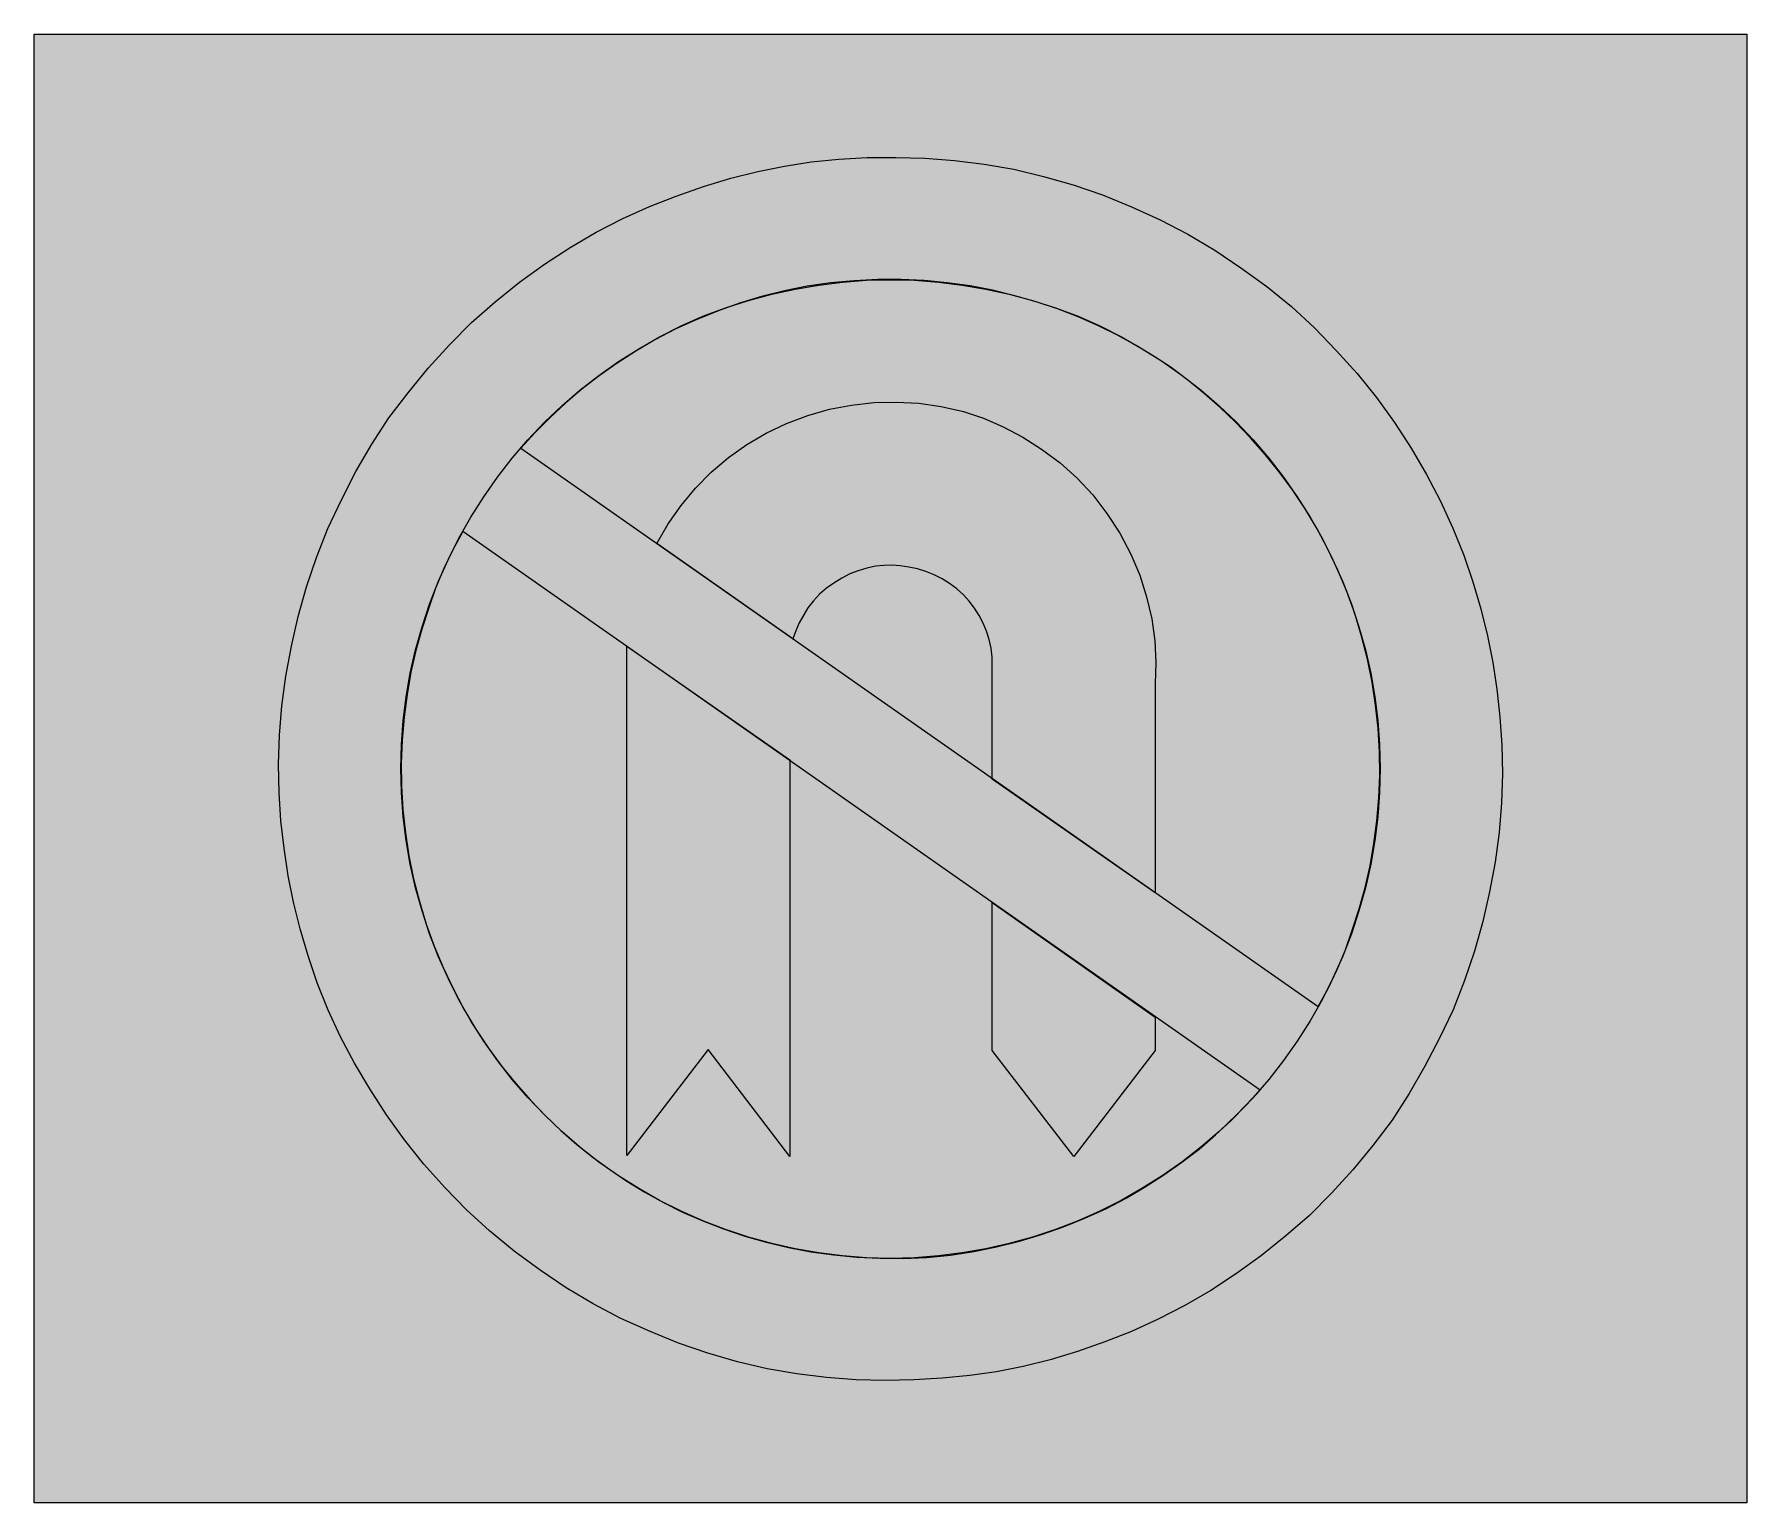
# Model space of a CAD drawing. Header units: metres. Extents: x 141 to 429, y 13 to 259.
import ezdxf

# ---------------------------------------------------------------- set-up
doc = ezdxf.new("R2010")
doc.units = ezdxf.units.M
for name, color, linetype, true_color in [('FILL_BLACK_000000', 7, 'Continuous', 0x000000), ('FILL_RED_FF0000', 7, 'Continuous', 0xff0000), ('FILL_WHITE_FFFFFF', 7, 'Continuous', 0xffffff), ('FILL_YELLOW_FFFF00', 7, 'Continuous', 0xffff00)]:
    doc.layers.add(name, color=color, linetype=linetype, true_color=true_color)

msp = doc.modelspace()

# ---------------------------------------------------------------- hatches: boundary and pattern name
at = {"layer": 'FILL_BLACK_000000', "true_color": 0x000000}
h = msp.add_hatch(color=7, dxfattribs=at)
h.dxf.hatch_style = 1
h.paths.add_polyline_path([(301.84, 156.09), (301.51, 157.54), (301.06, 158.95), (300.49, 160.31), (299.81, 161.61), (299.03, 162.85), (298.15, 164), (297.18, 165.06), (296.06, 166.08), (294.86, 166.98), (293.6, 167.77), (292.27, 168.43), (290.9, 168.98), (289.49, 169.41), (288.04, 169.73), (286.56, 169.92), (285.21, 170.02), (283.84, 170.01), (282.43, 169.87), (280.98, 169.56), (279.53, 169.12), (278.12, 168.57), (276.75, 167.89), (275.4, 167.04), (274.19, 166.17), (273.04, 165.17), (271.98, 164.08), (271.08, 162.9), (269.62, 160.36), (269.03, 159.03), (268.56, 157.68), (245.7, 173.7), (247.6, 176.99), (249.76, 180.09), (252.18, 182.99), (254.83, 185.67), (257.71, 188.11), (260.79, 190.3), (264.05, 192.23), (267.48, 193.86), (271.04, 195.19), (274.68, 196.22), (278.38, 196.94), (282.13, 197.35), (285.9, 197.44), (289.68, 197.23), (293.45, 196.69), (297.18, 195.84), (300.55, 194.73), (303.89, 193.3), (307.15, 191.56), (310.32, 189.54), (313.43, 187.24), (316.28, 184.68), (318.9, 181.84), (321.3, 178.74), (323.45, 175.41), (325.3, 171.92), (326.82, 168.34), (327.96, 164.7), (328.84, 161.03), (329.36, 157.34), (329.53, 153.69), (329.4, 150.12), (329.4, 115.02), (302.04, 134.1), (302.04, 154.62), (301.84, 156.09)])
h = msp.add_hatch(color=7, dxfattribs=at)
h.dxf.hatch_style = 1
h.paths.add_polyline_path([(268.02, 137.34), (268.02, 70.74), (254.34, 88.74), (240.66, 70.92), (240.66, 156.42), (268.02, 137.34)])
h = msp.add_hatch(color=7, dxfattribs=at)
h.dxf.hatch_style = 1
h.paths.add_polyline_path([(329.4, 94.14), (329.4, 88.56), (315.72, 70.74), (302.04, 88.56), (302.04, 113.4), (329.4, 94.14)])
at = {"layer": 'FILL_RED_FF0000', "true_color": 0xff0000}
h = msp.add_hatch(color=7, dxfattribs=at)
h.dxf.hatch_style = 1
h.paths.add_polyline_path([(387.62, 139.82), (387.72, 135), (387.58, 130.11), (387.18, 125.17), (386.5, 120.19), (385.56, 115.2), (384.45, 110.21), (383.04, 105.23), (381.36, 100.29), (379.44, 95.4), (377.18, 90.6), (374.71, 85.93), (372.05, 81.35), (369.18, 76.86), (365.98, 72.61), (362.59, 68.51), (359.03, 64.58), (355.32, 60.84), (351.34, 57.4), (347.24, 54.13), (343.04, 51.07), (338.76, 48.24), (334.38, 45.75), (329.92, 43.45), (325.42, 41.38), (320.94, 39.6), (316.35, 37.98), (311.78, 36.61), (307.25, 35.47), (302.76, 34.56), (298.24, 33.96), (293.6, 33.5), (288.86, 33.22), (284.04, 33.12), (279.15, 33.25), (274.21, 33.64), (269.23, 34.26), (264.24, 35.1), (259.25, 36.29), (254.27, 37.71), (249.33, 39.4), (244.44, 41.4), (239.65, 43.56), (234.99, 45.99), (230.47, 48.69), (226.08, 51.66), (221.73, 54.86), (217.6, 58.25), (213.7, 61.81), (210.06, 65.52), (206.55, 69.47), (203.29, 73.53), (200.26, 77.72), (197.46, 82.08), (194.89, 86.43), (192.58, 90.85), (190.5, 95.34), (188.64, 99.9), (187.12, 104.46), (185.8, 108.97), (184.69, 113.44), (183.78, 117.9), (183.07, 122.5), (182.56, 127.12), (182.26, 131.82), (182.16, 136.62), (182.29, 141.51), (182.7, 146.45), (183.37, 151.43), (184.32, 156.42), (185.43, 161.41), (186.84, 166.39), (188.52, 171.33), (190.44, 176.22), (192.7, 181.04), (195.16, 185.76), (197.83, 190.34), (200.7, 194.76), (203.9, 199.01), (207.29, 203.11), (210.85, 207.04), (214.56, 210.78), (218.54, 214.29), (222.64, 217.55), (226.84, 220.58), (231.12, 223.38), (235.5, 225.94), (239.96, 228.24), (244.46, 230.26), (248.94, 232.02), (253.53, 233.64), (258.1, 235.01), (262.63, 236.15), (267.12, 237.06), (271.64, 237.77), (276.28, 238.25), (281.02, 238.5), (285.84, 238.5), (290.73, 238.37), (295.67, 237.98), (300.65, 237.36), (305.64, 236.52), (310.63, 235.33), (315.61, 233.91), (320.55, 232.22), (325.44, 230.22), (330.23, 228.06), (334.89, 225.63), (339.41, 222.93), (343.8, 219.96), (348.15, 216.86), (352.28, 213.5), (356.18, 209.91), (359.82, 206.1), (363.33, 202.22), (366.59, 198.18), (369.62, 194), (372.42, 189.72), (374.99, 185.26), (377.3, 180.79), (379.38, 176.28), (381.24, 171.72), (382.76, 167.24), (384.07, 162.72), (385.19, 158.2), (386.1, 153.72), (386.81, 149.2), (387.31, 144.56), (387.62, 139.82)])
h.paths.add_polyline_path([(359.98, 102.15), (361.34, 105.46), (362.52, 108.9), (363.66, 112.34), (364.66, 115.9), (365.48, 119.56), (366.12, 123.3), (366.63, 127.1), (366.96, 130.95), (367.11, 134.82), (367.06, 138.71), (366.84, 142.61), (366.42, 146.51), (365.82, 150.4), (365.04, 154.26), (364.07, 158.13), (362.92, 161.92), (361.59, 165.62), (360.09, 169.22), (358.42, 172.74), (356.59, 176.16), (354.59, 179.48), (352.44, 182.7), (350.22, 185.74), (347.87, 188.64), (345.43, 191.41), (342.9, 194.04), (340.3, 196.54), (337.63, 198.9), (334.9, 201.13), (332.1, 203.22), (329.2, 205.1), (326.18, 206.93), (323.06, 208.66), (319.86, 210.24), (316.45, 211.76), (312.97, 213.1), (309.43, 214.26), (305.82, 215.28), (302.08, 216.2), (298.3, 216.93), (294.47, 217.48), (290.61, 217.84), (286.71, 218.02), (282.79, 218.01), (278.83, 217.82), (274.86, 217.44), (270.96, 216.87), (267.11, 216.1), (263.3, 215.15), (259.56, 214.02), (255.88, 212.72), (252.28, 211.26), (248.76, 209.65), (245.34, 207.9), (242.14, 205.97), (239.02, 203.96), (236, 201.85), (233.1, 199.62), (230.33, 197.26), (227.7, 194.8), (225.2, 192.28), (222.84, 189.72), (356.76, 95.94), (358.44, 98.98), (359.98, 102.15)], flags=16)
h.paths.add_polyline_path([(209.9, 169.47), (208.54, 166.16), (207.36, 162.72), (206.22, 159.28), (205.22, 155.72), (204.4, 152.06), (203.76, 148.32), (203.25, 144.52), (202.92, 140.67), (202.77, 136.8), (202.81, 132.91), (203.04, 129.01), (203.46, 125.11), (204.06, 121.22), (204.84, 117.36), (205.81, 113.54), (206.96, 109.78), (208.29, 106.08), (209.79, 102.46), (211.46, 98.93), (213.29, 95.49), (215.29, 92.15), (217.44, 88.92), (219.66, 85.88), (222.01, 82.98), (224.45, 80.21), (226.98, 77.58), (229.58, 75.09), (232.24, 72.74), (234.98, 70.57), (237.78, 68.58), (240.68, 66.62), (243.7, 64.78), (246.82, 63.04), (250.02, 61.38), (253.43, 59.93), (256.9, 58.59), (260.45, 57.38), (264.06, 56.34), (267.8, 55.47), (271.58, 54.76), (275.41, 54.22), (279.27, 53.84), (283.17, 53.65), (287.09, 53.63), (291.05, 53.81), (295.02, 54.18), (298.92, 54.8), (302.77, 55.59), (306.58, 56.55), (310.32, 57.67), (314, 58.95), (317.6, 60.38), (321.12, 61.97), (324.54, 63.72), (327.74, 65.65), (330.86, 67.66), (333.88, 69.77), (336.78, 72), (339.55, 74.36), (342.18, 76.81), (344.68, 79.34), (347.04, 81.9), (213.12, 175.68), (211.44, 172.64), (209.9, 169.47)], flags=16)
at = {"layer": 'FILL_WHITE_FFFFFF', "true_color": 0xffffff}
h = msp.add_hatch(color=7, dxfattribs=at)
h.dxf.hatch_style = 1
h.paths.add_polyline_path([(367.1, 131.85), (366.8, 127.81), (366.3, 123.8), (365.6, 119.81), (364.71, 115.87), (363.63, 111.98), (362.36, 108.15), (360.9, 104.4), (359.26, 100.67), (357.43, 97.05), (355.44, 93.53), (353.27, 90.13), (350.95, 86.85), (348.47, 83.69), (345.85, 80.66), (343.08, 77.76), (340.12, 74.94), (337.04, 72.29), (333.86, 69.81), (330.57, 67.5), (327.18, 65.36), (323.69, 63.38), (320.11, 61.58), (316.44, 59.94), (312.64, 58.48), (308.78, 57.21), (304.89, 56.13), (300.96, 55.24), (297, 54.54), (293, 54.04), (288.98, 53.74), (284.94, 53.64), (280.9, 53.74), (276.88, 54.04), (272.88, 54.54), (268.92, 55.24), (264.99, 56.13), (261.1, 57.21), (257.24, 58.48), (253.44, 59.94), (249.76, 61.58), (246.16, 63.38), (242.65, 65.36), (239.24, 67.5), (235.94, 69.81), (232.76, 72.29), (229.71, 74.94), (226.8, 77.76), (224.03, 80.66), (221.41, 83.69), (218.93, 86.85), (216.61, 90.13), (214.44, 93.53), (212.45, 97.05), (210.62, 100.67), (208.98, 104.4), (207.52, 108.15), (206.25, 111.98), (205.17, 115.87), (204.28, 119.81), (203.58, 123.8), (203.08, 127.81), (202.78, 131.85), (202.68, 135.9), (202.78, 139.94), (203.08, 143.96), (203.58, 147.95), (204.28, 151.9), (205.17, 155.81), (206.25, 159.67), (207.52, 163.47), (208.98, 167.22), (210.62, 170.95), (212.45, 174.57), (214.44, 178.09), (216.61, 181.51), (218.93, 184.81), (221.41, 188), (224.03, 191.08), (226.8, 194.04), (229.71, 196.81), (232.76, 199.43), (235.94, 201.91), (239.24, 204.23), (242.65, 206.4), (246.16, 208.39), (249.76, 210.22), (253.44, 211.86), (257.24, 213.26), (261.1, 214.49), (264.99, 215.54), (268.92, 216.4), (272.88, 217.09), (276.88, 217.58), (280.9, 217.88), (284.94, 217.98), (288.98, 217.88), (293, 217.58), (297, 217.09), (300.96, 216.4), (304.89, 215.54), (308.78, 214.49), (312.64, 213.26), (316.44, 211.86), (320.12, 210.22), (323.72, 208.39), (327.23, 206.4), (330.64, 204.23), (333.94, 201.91), (337.12, 199.43), (340.17, 196.81), (343.08, 194.04), (345.85, 191.08), (348.47, 188), (350.95, 184.81), (353.27, 181.51), (355.44, 178.09), (357.43, 174.57), (359.26, 170.95), (360.9, 167.22), (362.36, 163.47), (363.63, 159.67), (364.71, 155.81), (365.6, 151.9), (366.3, 147.95), (366.8, 143.96), (367.1, 139.94), (367.2, 135.9), (367.1, 131.85)])
at = {"layer": 'FILL_YELLOW_FFFF00', "true_color": 0xffff00}
h = msp.add_hatch(color=7, dxfattribs=at)
h.dxf.hatch_style = 1
h.paths.add_polyline_path([(428.76, 259.2), (428.76, 12.6), (141.12, 12.6), (141.12, 259.2), (428.76, 259.2)])

# ---------------------------------------------------------------- linework, layer by layer
at = {"layer": 'FILL_BLACK_000000', "lineweight": 0, "true_color": 0x000000}
for points in [[(301.84, 156.09), (301.51, 157.54), (301.06, 158.95), (300.49, 160.31), (299.81, 161.61), (299.03, 162.85), (298.15, 164), (297.18, 165.06), (296.06, 166.08), (294.86, 166.98), (293.6, 167.77), (292.27, 168.43), (290.9, 168.98), (289.49, 169.41), (288.04, 169.73), (286.56, 169.92), (285.21, 170.02), (283.84, 170.01), (282.43, 169.87), (280.98, 169.56), (279.53, 169.12), (278.12, 168.57), (276.75, 167.89), (275.4, 167.04), (274.19, 166.17), (273.04, 165.17), (271.98, 164.08), (271.08, 162.9), (269.62, 160.36), (269.03, 159.03), (268.56, 157.68), (245.7, 173.7), (247.6, 176.99), (249.76, 180.09), (252.18, 182.99), (254.83, 185.67), (257.71, 188.11), (260.79, 190.3), (264.05, 192.23), (267.48, 193.86), (271.04, 195.19), (274.68, 196.22), (278.38, 196.94), (282.13, 197.35), (285.9, 197.44), (289.68, 197.23), (293.45, 196.69), (297.18, 195.84), (300.55, 194.73), (303.89, 193.3), (307.15, 191.56), (310.32, 189.54), (313.43, 187.24), (316.28, 184.68), (318.9, 181.84), (321.3, 178.74), (323.45, 175.41), (325.3, 171.92), (326.82, 168.34), (327.96, 164.7), (328.84, 161.03), (329.36, 157.34), (329.53, 153.69), (329.4, 150.12), (329.4, 115.02), (302.04, 134.1), (302.04, 154.62)], [(268.02, 137.34), (268.02, 70.74), (254.34, 88.74), (240.66, 70.92), (240.66, 156.42)], [(329.4, 94.14), (329.4, 88.56), (315.72, 70.74), (302.04, 88.56), (302.04, 113.4)]]:
    msp.add_lwpolyline(points, close=True, dxfattribs=at)
at = {"layer": 'FILL_RED_FF0000', "lineweight": 0, "true_color": 0xff0000}
for points in [[(387.62, 139.82), (387.72, 135), (387.58, 130.11), (387.18, 125.17), (386.5, 120.19), (385.56, 115.2), (384.45, 110.21), (383.04, 105.23), (381.36, 100.29), (379.44, 95.4), (377.18, 90.6), (374.71, 85.93), (372.05, 81.35), (369.18, 76.86), (365.98, 72.61), (362.59, 68.51), (359.03, 64.58), (355.32, 60.84), (351.34, 57.4), (347.24, 54.13), (343.04, 51.07), (338.76, 48.24), (334.38, 45.75), (329.92, 43.45), (325.42, 41.38), (320.94, 39.6), (316.35, 37.98), (311.78, 36.61), (307.25, 35.47), (302.76, 34.56), (298.24, 33.96), (293.6, 33.5), (288.86, 33.22), (284.04, 33.12), (279.15, 33.25), (274.21, 33.64), (269.23, 34.26), (264.24, 35.1), (259.25, 36.29), (254.27, 37.71), (249.33, 39.4), (244.44, 41.4), (239.65, 43.56), (234.99, 45.99), (230.47, 48.69), (226.08, 51.66), (221.73, 54.86), (217.6, 58.25), (213.7, 61.81), (210.06, 65.52), (206.55, 69.47), (203.29, 73.53), (200.26, 77.72), (197.46, 82.08), (194.89, 86.43), (192.58, 90.85), (190.5, 95.34), (188.64, 99.9), (187.12, 104.46), (185.8, 108.97), (184.69, 113.44), (183.78, 117.9), (183.07, 122.5), (182.56, 127.12), (182.26, 131.82), (182.16, 136.62), (182.29, 141.51), (182.7, 146.45), (183.37, 151.43), (184.32, 156.42), (185.43, 161.41), (186.84, 166.39), (188.52, 171.33), (190.44, 176.22), (192.7, 181.04), (195.16, 185.76), (197.83, 190.34), (200.7, 194.76), (203.9, 199.01), (207.29, 203.11), (210.85, 207.04), (214.56, 210.78), (218.54, 214.29), (222.64, 217.55), (226.84, 220.58), (231.12, 223.38), (235.5, 225.94), (239.96, 228.24), (244.46, 230.26), (248.94, 232.02), (253.53, 233.64), (258.1, 235.01), (262.63, 236.15), (267.12, 237.06), (271.64, 237.77), (276.28, 238.25), (281.02, 238.5), (285.84, 238.5), (290.73, 238.37), (295.67, 237.98), (300.65, 237.36), (305.64, 236.52), (310.63, 235.33), (315.61, 233.91), (320.55, 232.22), (325.44, 230.22), (330.23, 228.06), (334.89, 225.63), (339.41, 222.93), (343.8, 219.96), (348.15, 216.86), (352.28, 213.5), (356.18, 209.91), (359.82, 206.1), (363.33, 202.22), (366.59, 198.18), (369.62, 194), (372.42, 189.72), (374.99, 185.26), (377.3, 180.79), (379.38, 176.28), (381.24, 171.72), (382.76, 167.24), (384.07, 162.72), (385.19, 158.2), (386.1, 153.72), (386.81, 149.2), (387.31, 144.56)], [(359.98, 102.15), (361.34, 105.46), (362.52, 108.9), (363.66, 112.34), (364.66, 115.9), (365.48, 119.56), (366.12, 123.3), (366.63, 127.1), (366.96, 130.95), (367.11, 134.82), (367.06, 138.71), (366.84, 142.61), (366.42, 146.51), (365.82, 150.4), (365.04, 154.26), (364.07, 158.13), (362.92, 161.92), (361.59, 165.62), (360.09, 169.22), (358.42, 172.74), (356.59, 176.16), (354.59, 179.48), (352.44, 182.7), (350.22, 185.74), (347.87, 188.64), (345.43, 191.41), (342.9, 194.04), (340.3, 196.54), (337.63, 198.9), (334.9, 201.13), (332.1, 203.22), (329.2, 205.1), (326.18, 206.93), (323.06, 208.66), (319.86, 210.24), (316.45, 211.76), (312.97, 213.1), (309.43, 214.26), (305.82, 215.28), (302.08, 216.2), (298.3, 216.93), (294.47, 217.48), (290.61, 217.84), (286.71, 218.02), (282.79, 218.01), (278.83, 217.82), (274.86, 217.44), (270.96, 216.87), (267.11, 216.1), (263.3, 215.15), (259.56, 214.02), (255.88, 212.72), (252.28, 211.26), (248.76, 209.65), (245.34, 207.9), (242.14, 205.97), (239.02, 203.96), (236, 201.85), (233.1, 199.62), (230.33, 197.26), (227.7, 194.8), (225.2, 192.28), (222.84, 189.72), (356.76, 95.94), (358.44, 98.98)], [(209.9, 169.47), (208.54, 166.16), (207.36, 162.72), (206.22, 159.28), (205.22, 155.72), (204.4, 152.06), (203.76, 148.32), (203.25, 144.52), (202.92, 140.67), (202.77, 136.8), (202.81, 132.91), (203.04, 129.01), (203.46, 125.11), (204.06, 121.22), (204.84, 117.36), (205.81, 113.54), (206.96, 109.78), (208.29, 106.08), (209.79, 102.46), (211.46, 98.93), (213.29, 95.49), (215.29, 92.15), (217.44, 88.92), (219.66, 85.88), (222.01, 82.98), (224.45, 80.21), (226.98, 77.58), (229.58, 75.09), (232.24, 72.74), (234.98, 70.57), (237.78, 68.58), (240.68, 66.62), (243.7, 64.78), (246.82, 63.04), (250.02, 61.38), (253.43, 59.93), (256.9, 58.59), (260.45, 57.38), (264.06, 56.34), (267.8, 55.47), (271.58, 54.76), (275.41, 54.22), (279.27, 53.84), (283.17, 53.65), (287.09, 53.63), (291.05, 53.81), (295.02, 54.18), (298.92, 54.8), (302.77, 55.59), (306.58, 56.55), (310.32, 57.67), (314, 58.95), (317.6, 60.38), (321.12, 61.97), (324.54, 63.72), (327.74, 65.65), (330.86, 67.66), (333.88, 69.77), (336.78, 72), (339.55, 74.36), (342.18, 76.81), (344.68, 79.34), (347.04, 81.9), (213.12, 175.68), (211.44, 172.64)]]:
    msp.add_lwpolyline(points, close=True, dxfattribs=at)
at = {"layer": 'FILL_WHITE_FFFFFF', "lineweight": 0, "true_color": 0xffff00}
msp.add_lwpolyline([(367.1, 131.85), (366.8, 127.81), (366.3, 123.8), (365.6, 119.81), (364.71, 115.87), (363.63, 111.98), (362.36, 108.15), (360.9, 104.4), (359.26, 100.67), (357.43, 97.05), (355.44, 93.53), (353.27, 90.13), (350.95, 86.85), (348.47, 83.69), (345.85, 80.66), (343.08, 77.76), (340.12, 74.94), (337.04, 72.29), (333.86, 69.81), (330.57, 67.5), (327.18, 65.36), (323.69, 63.38), (320.11, 61.58), (316.44, 59.94), (312.64, 58.48), (308.78, 57.21), (304.89, 56.13), (300.96, 55.24), (297, 54.54), (293, 54.04), (288.98, 53.74), (284.94, 53.64), (280.9, 53.74), (276.88, 54.04), (272.88, 54.54), (268.92, 55.24), (264.99, 56.13), (261.1, 57.21), (257.24, 58.48), (253.44, 59.94), (249.76, 61.58), (246.16, 63.38), (242.65, 65.36), (239.24, 67.5), (235.94, 69.81), (232.76, 72.29), (229.71, 74.94), (226.8, 77.76), (224.03, 80.66), (221.41, 83.69), (218.93, 86.85), (216.61, 90.13), (214.44, 93.53), (212.45, 97.05), (210.62, 100.67), (208.98, 104.4), (207.52, 108.15), (206.25, 111.98), (205.17, 115.87), (204.28, 119.81), (203.58, 123.8), (203.08, 127.81), (202.78, 131.85), (202.68, 135.9), (202.78, 139.94), (203.08, 143.96), (203.58, 147.95), (204.28, 151.9), (205.17, 155.81), (206.25, 159.67), (207.52, 163.47), (208.98, 167.22), (210.62, 170.95), (212.45, 174.57), (214.44, 178.09), (216.61, 181.51), (218.93, 184.81), (221.41, 188), (224.03, 191.08), (226.8, 194.04), (229.71, 196.81), (232.76, 199.43), (235.94, 201.91), (239.24, 204.23), (242.65, 206.4), (246.16, 208.39), (249.76, 210.22), (253.44, 211.86), (257.24, 213.26), (261.1, 214.49), (264.99, 215.54), (268.92, 216.4), (272.88, 217.09), (276.88, 217.58), (280.9, 217.88), (284.94, 217.98), (288.98, 217.88), (293, 217.58), (297, 217.09), (300.96, 216.4), (304.89, 215.54), (308.78, 214.49), (312.64, 213.26), (316.44, 211.86), (320.12, 210.22), (323.72, 208.39), (327.23, 206.4), (330.64, 204.23), (333.94, 201.91), (337.12, 199.43), (340.17, 196.81), (343.08, 194.04), (345.85, 191.08), (348.47, 188), (350.95, 184.81), (353.27, 181.51), (355.44, 178.09), (357.43, 174.57), (359.26, 170.95), (360.9, 167.22), (362.36, 163.47), (363.63, 159.67), (364.71, 155.81), (365.6, 151.9), (366.3, 147.95), (366.8, 143.96), (367.1, 139.94), (367.2, 135.9)], close=True, dxfattribs=at)
at = {"layer": 'FILL_YELLOW_FFFF00', "lineweight": 0, "true_color": 0xffff00}
msp.add_lwpolyline([(428.76, 259.2), (428.76, 12.6), (141.12, 12.6), (141.12, 259.2)], close=True, dxfattribs=at)

doc.saveas('drawing.dxf')
